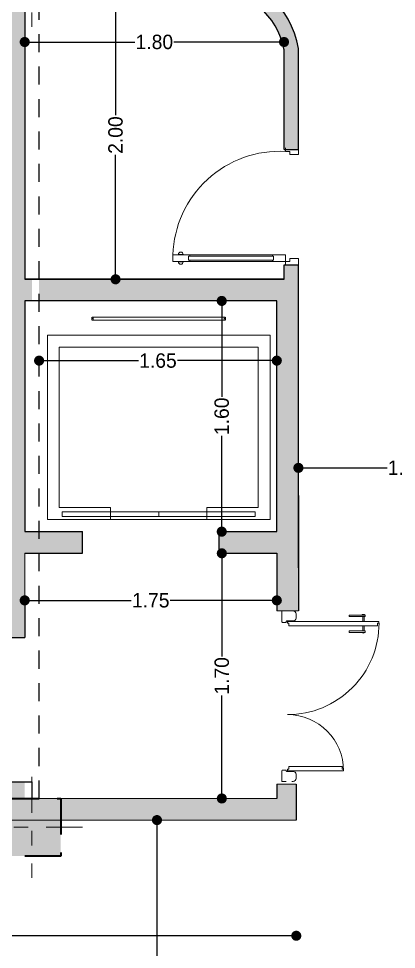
# Model space of a CAD drawing. Header units: inches. Extents: x 555 to 673, y 44 to 86.
# Drawn here: x 655.82 to 658.44, y 63.87 to 70.32 of the extents above; entities that cross this region are included whole.
import ezdxf

# ---------------------------------------------------------------- set-up
doc = ezdxf.new("R2010")
doc.units = ezdxf.units.IN
doc.header["$MEASUREMENT"] = 0
doc.linetypes.add('DASHDOT2', pattern=[0.5, 0.25, -0.125, 0, -0.125])
doc.linetypes.add('HIDDEN2', pattern=[0.1875, 0.125, -0.0625])
for name, color, linetype, lineweight in [('column', 173, 'Continuous', 35), ('cul', 173, 'Continuous', 35), ('dim', 142, 'Continuous', 5), ('door', 17, 'Continuous', 0)]:
    doc.layers.add(name, color=color, linetype=linetype, lineweight=lineweight)
doc.styles.add('Roman', font='BOD_CR.TTF')
doc.dimstyles.new('Dakheli', dxfattribs={"dimtxt": 0.1, "dimasz": 0.07, "dimexe": 0, "dimexo": 0.2135, "dimgap": 0.05, "dimtad": 0, "dimzin": 4, "dimdsep": 46, "dimtxsty": 'Roman', "dimblk": 'DOT', "dimcen": 0.092, "dimse1": 1, "dimse2": 1, "dimclrd": 251, "dimclre": 252, "dimclrt": 1, "dimadec": 0, "dimazin": 0, "dimtfac": 1, "dimtmove": 2, "dimatfit": 3, "dimldrblk": 'ORIGIN2', "dimfxl": 1, "dimfxlon": 1, "dimtolj": 1, "dimtzin": 0, "dimarcsym": 0})

# ---------------------------------------------------------------- blocks, each defined once
blk = doc.blocks.new('c40')
at = {"layer": 'cul', "linetype": 'DASHDOT2', "lineweight": 9}
h = blk.add_hatch(color=253, dxfattribs=at)
h.set_gradient(color1=(173, 173, 173), color2=(173, 173, 173), one_color=1, tint=0.6800000071525574, name='SPHERICAL')
h.paths.add_polyline_path([(0, 0.4), (-0.3999999999999986, 0.4), (-0.3999999999999986, 0), (0, 0)])
at = {"layer": 'cul', "color": 7, "linetype": 'DASHDOT2', "lineweight": 9}
for p, q in [((-0.2000000000000028, -0.15), (-0.2000000000000028, 0.55)), ((-0.5499999999999972, 0.2), (0.1499999999999986, 0.2))]:
    blk.add_line(p, q, dxfattribs=at)
at = {"layer": 'cul', "color": 7, "linetype": 'DASHDOT2'}
blk.add_lwpolyline([(0, 0.4), (-0.3999999999999986, 0.4), (-0.3999999999999986, 0), (0, 0)], close=True, dxfattribs=at)
blk = doc.blocks.new('asansor')
at = {"color": 0, "lineweight": 9}
for p, q in [((-141.3647947880251, -87.3584221767725), (-141.3647947880251, -87.33842217677253)), ((-140.4681281213586, -87.3384221767725), (-141.3614614546918, -87.33842217677253)), ((-141.3547947880251, -87.3584221767725), (-141.3547947880251, -87.33842217677253)), ((-140.4747947880252, -87.35842217677248), (-140.4747947880252, -87.3384221767725)), ((-140.4647947880252, -87.35842217677248), (-140.4647947880252, -87.3384221767725)), ((-141.3647947880251, -87.34842217677252), (-141.3581281213585, -87.34842217677252)), ((-140.4681281213586, -87.35842217677248), (-141.3614614546918, -87.3584221767725)), ((-140.4647947880252, -87.34842217677249), (-140.4714614546919, -87.34842217677249)), ((-141.6637947880252, -88.6974221767725), (-141.6637947880252, -87.4594221767725)), ((-141.6637947880252, -87.4594221767725), (-140.1657947880253, -87.45942217677248)), ((-140.1657947880253, -87.45942217677248), (-141.6637947880252, -87.4594221767725)), ((-141.6637947880252, -88.6974221767725), (-141.6637947880252, -87.4594221767725)), ((-140.1657947880253, -87.45942217677248), (-140.1657947880253, -88.69742217677248)), ((-140.1657947880253, -88.69742217677248), (-140.1657947880253, -87.45942217677248)), ((-141.5837947880252, -87.53942217677252), (-140.2457947880252, -87.53942217677249)), ((-141.5837947880252, -87.53942217677252), (-141.5837947880252, -88.61742217677251)), ((-140.2457947880252, -87.53942217677249), (-140.2457947880252, -88.6174221767725)), ((-141.5837947880252, -88.61742217677251), (-141.2392947880252, -88.61742217677251)), ((-141.2392947880252, -88.6474221767725), (-141.5637947880252, -88.6474221767725)), ((-141.5637947880252, -88.6474221767725), (-141.5637947880252, -88.67742217677252)), ((-141.2392947880252, -88.61742217677251), (-141.2392947880252, -88.6474221767725)), ((-141.2392947880252, -88.67742217677252), (-141.2392947880252, -88.6474221767725)), ((-141.2392947880252, -88.6474221767725), (-140.9147947880252, -88.6474221767725)), ((-140.9147947880252, -88.67742217677252), (-140.9147947880252, -88.6474221767725)), ((-140.9147947880252, -88.6474221767725), (-140.5902947880251, -88.64742217677247)), ((-140.9147947880252, -88.6474221767725), (-140.9147947880252, -88.67742217677252)), ((-140.5902947880251, -88.64742217677247), (-140.5902947880251, -88.6174221767725)), ((-140.5902947880251, -88.6174221767725), (-140.2457947880252, -88.6174221767725)), ((-140.2657947880252, -88.64742217677247), (-140.5902947880251, -88.64742217677247)), ((-140.5902947880251, -88.64742217677247), (-140.5902947880251, -88.6774221767725)), ((-140.2657947880252, -88.6774221767725), (-140.2657947880252, -88.64742217677247)), ((-140.1657947880253, -88.69742217677248), (-141.6637947880252, -88.6974221767725)), ((-141.2392947880252, -88.6974221767725), (-141.6637947880252, -88.6974221767725)), ((-141.5637947880252, -88.67742217677252), (-141.2392947880252, -88.67742217677252)), ((-141.2392947880252, -88.67742217677252), (-141.2392947880252, -88.6974221767725)), ((-140.9147947880252, -88.67742217677252), (-141.2392947880252, -88.67742217677252)), ((-140.5902947880251, -88.6774221767725), (-140.9147947880252, -88.67742217677252)), ((-140.5902947880251, -88.69742217677248), (-140.5902947880251, -88.6774221767725)), ((-140.5902947880251, -88.6774221767725), (-140.2657947880252, -88.6774221767725)), ((-140.1657947880253, -88.69742217677248), (-140.5902947880251, -88.69742217677248))]:
    blk.add_line(p, q, dxfattribs=at)
blk = doc.blocks.new('_Dot')
at = {"color": 0, "linetype": 'ByBlock', "lineweight": -2}
blk.add_line((-0.5, 0), (-1, 0), dxfattribs=at)
at = {"color": 0, "linetype": 'ByBlock', "const_width": 0.5}
blk.add_lwpolyline([(-0.25, 0, 1), (0.25, 0, 1)], format="xyb", close=True, dxfattribs=at)
blk = doc.blocks.new('*D102')
at = {"layer": 'Defpoints', "color": 0, "transparency": 16777216}
for p in [(657.2118643836981, 66.61677466343995), (657.2118643836981, 64.91677466344012), (657.2302316057655, 64.91677466344012)]:
    blk.add_point(p, dxfattribs=at)
at = {"layer": 'dim', "color": 251, "lineweight": -2, "transparency": 16777216}
for p, q in [((657.2302316057655, 66.54677466343996), (657.2302316057655, 65.90167246813346)), ((657.2302316057655, 64.98677466344012), (657.2302316057655, 65.63187685874664))]:
    blk.add_line(p, q, dxfattribs=at)
at = {"layer": 'dim', "color": 251, "lineweight": -2, "transparency": 16777216, "xscale": 0.07, "yscale": 0.07, "zscale": 0.07}
for p, rotation in [((657.2302316057655, 66.61677466343995), 90), ((657.2302316057655, 64.91677466344012), 270)]:
    blk.add_blockref('_Dot', p, dxfattribs=dict(at, rotation=rotation))
at = {"layer": 'dim', "color": 1, "transparency": 16777216, "insert": (657.2302316057654, 65.76677466343985), "char_height": 0.1, "attachment_point": 5, "rotation": 90, "style": 'Roman'}
blk.add_mtext('\\A1;1.70', dxfattribs=at)
blk = doc.blocks.new('_Origin2')
at = {"color": 0, "linetype": 'ByBlock', "lineweight": -2}
blk.add_line((-0.5, 0), (-1, 0), dxfattribs=at)
for radius in [0.5, 0.25]:
    blk.add_circle((0, 0), radius, dxfattribs=at)
blk = doc.blocks.new('*D103')
at = {"layer": 'Defpoints', "color": 0, "transparency": 16777216}
for p in [(655.8618643836979, 66.34197488706184), (655.8618643836979, 66.2902797618872), (657.6118643836979, 66.34197488706184)]:
    blk.add_point(p, dxfattribs=at)
at = {"layer": 'dim', "color": 251, "lineweight": -2, "transparency": 16777216}
for p, q in [((655.931864383698, 66.2902797618872), (656.601663778096, 66.2902797618872)), ((657.5418643836979, 66.2902797618872), (656.8720649892997, 66.2902797618872))]:
    blk.add_line(p, q, dxfattribs=at)
at = {"layer": 'dim', "color": 251, "lineweight": -2, "transparency": 16777216, "xscale": 0.07, "yscale": 0.07, "zscale": 0.07, "rotation": 180}
blk.add_blockref('_Dot', (655.8618643836979, 66.2902797618872), dxfattribs=at)
at = {"layer": 'dim', "color": 251, "lineweight": -2, "transparency": 16777216, "xscale": 0.07, "yscale": 0.07, "zscale": 0.07}
blk.add_blockref('_Dot', (657.6118643836979, 66.2902797618872), dxfattribs=at)
at = {"layer": 'dim', "color": 1, "transparency": 16777216, "insert": (656.7368643836979, 66.2902797618872), "char_height": 0.1, "attachment_point": 5, "style": 'Roman'}
blk.add_mtext('\\A1;1.75', dxfattribs=at)
blk = doc.blocks.new('*D73')
at = {"layer": 'Defpoints', "color": 0, "transparency": 16777216}
for p in [(657.2296352885828, 68.36677466343995), (657.6457309373545, 68.36677466343995), (657.6457309373545, 66.76677466343995)]:
    blk.add_point(p, dxfattribs=at)
at = {"layer": 'dim', "color": 251, "lineweight": -2, "transparency": 16777216}
for p, q in [((657.2296352885828, 68.29677466343996), (657.2296352885828, 67.70167246813335)), ((657.2296352885828, 66.83677466343993), (657.2296352885828, 67.43187685874653))]:
    blk.add_line(p, q, dxfattribs=at)
at = {"layer": 'dim', "color": 251, "lineweight": -2, "transparency": 16777216, "xscale": 0.07, "yscale": 0.07, "zscale": 0.07}
for p, rotation in [((657.2296352885828, 68.36677466343995), 90), ((657.2296352885828, 66.76677466343995), 270)]:
    blk.add_blockref('_Dot', p, dxfattribs=dict(at, rotation=rotation))
at = {"layer": 'dim', "color": 1, "transparency": 16777216, "insert": (657.2296352885826, 67.56677466343974), "char_height": 0.1, "attachment_point": 5, "rotation": 90, "style": 'Roman'}
blk.add_mtext('\\A1;1.60', dxfattribs=at)
blk = doc.blocks.new('*D104')
at = {"layer": 'Defpoints', "color": 0, "transparency": 16777216}
for p in [(655.9618643836978, 67.95268162840628), (655.9618643836978, 67.31496217871145), (657.6118643836979, 67.31496217871145)]:
    blk.add_point(p, dxfattribs=at)
at = {"layer": 'dim', "color": 251, "lineweight": -2, "transparency": 16777216}
for p, q in [((656.0318643836979, 67.95268162840628), (656.6516637780962, 67.95268162840628)), ((657.5418643836979, 67.95268162840628), (656.9220649892997, 67.95268162840628))]:
    blk.add_line(p, q, dxfattribs=at)
at = {"layer": 'dim', "color": 251, "lineweight": -2, "transparency": 16777216, "xscale": 0.07, "yscale": 0.07, "zscale": 0.07, "rotation": 180}
blk.add_blockref('_Dot', (655.9618643836978, 67.95268162840628), dxfattribs=at)
at = {"layer": 'dim', "color": 251, "lineweight": -2, "transparency": 16777216, "xscale": 0.07, "yscale": 0.07, "zscale": 0.07}
blk.add_blockref('_Dot', (657.6118643836979, 67.95268162840628), dxfattribs=at)
at = {"layer": 'dim', "color": 1, "transparency": 16777216, "insert": (656.7868643836979, 67.95268162840628), "char_height": 0.1, "attachment_point": 5, "style": 'Roman'}
blk.add_mtext('\\A1;1.65', dxfattribs=at)
blk = doc.blocks.new('*D74')
at = {"layer": 'Defpoints', "color": 0, "transparency": 16777216}
for p in [(656.786030701788, 64.76677466344006), (656.7799837090344, 56.26995821602526), (656.7860307017879, 56.26995821602526)]:
    blk.add_point(p, dxfattribs=at)
at = {"layer": 'dim', "color": 251, "lineweight": -2, "transparency": 16777216}
for p, q in [((656.7799837090344, 64.69677466344007), (656.7799837090344, 60.65633010362366)), ((656.7799837090344, 56.33995821602526), (656.7799837090344, 60.38040277584167))]:
    blk.add_line(p, q, dxfattribs=at)
at = {"layer": 'dim', "color": 251, "lineweight": -2, "transparency": 16777216, "xscale": 0.07, "yscale": 0.07, "zscale": 0.07}
for p, rotation in [((656.7799837090344, 64.76677466344006), 90), ((656.7799837090344, 56.26995821602526), 270)]:
    blk.add_blockref('_Dot', p, dxfattribs=dict(at, rotation=rotation))
at = {"layer": 'dim', "color": 1, "transparency": 16777216, "insert": (656.7799837090344, 60.51836643973246), "char_height": 0.1, "attachment_point": 5, "rotation": 90, "style": 'Roman'}
blk.add_mtext('\\A1;8.50', dxfattribs=at)
blk = doc.blocks.new('*D75')
at = {"layer": 'Defpoints', "color": 0, "transparency": 16777216}
for p in [(655.8618643836978, 70.16213970512788), (655.8618643836978, 70.10028408423592), (657.661864383698, 70.10028408423592)]:
    blk.add_point(p, dxfattribs=at)
at = {"layer": 'dim', "color": 251, "lineweight": -2, "transparency": 16777216}
for p, q in [((655.9318643836978, 70.16213970512788), (656.6269665790045, 70.16213970512788)), ((657.591864383698, 70.16213970512788), (656.8967621883913, 70.16213970512788))]:
    blk.add_line(p, q, dxfattribs=at)
at = {"layer": 'dim', "color": 251, "lineweight": -2, "transparency": 16777216, "xscale": 0.07, "yscale": 0.07, "zscale": 0.07, "rotation": 180}
blk.add_blockref('_Dot', (655.8618643836978, 70.16213970512788), dxfattribs=at)
at = {"layer": 'dim', "color": 251, "lineweight": -2, "transparency": 16777216, "xscale": 0.07, "yscale": 0.07, "zscale": 0.07}
blk.add_blockref('_Dot', (657.661864383698, 70.16213970512788), dxfattribs=at)
at = {"layer": 'dim', "color": 1, "transparency": 16777216, "insert": (656.7618643836979, 70.16213970512788), "char_height": 0.1, "attachment_point": 5, "style": 'Roman'}
blk.add_mtext('\\A1;1.80', dxfattribs=at)
blk = doc.blocks.new('*D126')
at = {"layer": 'Defpoints', "color": 0, "transparency": 16777216}
for p in [(656.492599117872, 70.51677466344003), (656.5749445650403, 70.51677466344003), (656.591634643579, 68.51677466343995)]:
    blk.add_point(p, dxfattribs=at)
at = {"layer": 'dim', "color": 251, "lineweight": -2, "transparency": 16777216}
for p, q in [((656.492599117872, 70.44677466344004), (656.492599117872, 69.65492757789873)), ((656.492599117872, 68.58677466343994), (656.492599117872, 69.37862174898125))]:
    blk.add_line(p, q, dxfattribs=at)
at = {"layer": 'dim', "color": 251, "lineweight": -2, "transparency": 16777216, "xscale": 0.07, "yscale": 0.07, "zscale": 0.07}
for p, rotation in [((656.492599117872, 70.51677466344003), 90), ((656.492599117872, 68.51677466343995), 270)]:
    blk.add_blockref('_Dot', p, dxfattribs=dict(at, rotation=rotation))
at = {"layer": 'dim', "color": 1, "transparency": 16777216, "insert": (656.4925991178719, 69.51677466343979), "char_height": 0.1, "attachment_point": 5, "rotation": 90, "style": 'Roman'}
blk.add_mtext('\\A1;2.00', dxfattribs=at)
blk = doc.blocks.new('*D128')
at = {"layer": 'Defpoints', "color": 0, "transparency": 16777216}
for p in [(657.7618643836979, 67.20924401860364), (657.7618643836979, 67.1822332890776), (659.261864383693, 67.1822332890776)]:
    blk.add_point(p, dxfattribs=at)
at = {"layer": 'dim', "color": 251, "lineweight": -2, "transparency": 16777216}
for p, q in [((657.8318643836978, 67.20924401860364), (658.3769665790019, 67.20924401860364)), ((659.191864383693, 67.20924401860364), (658.6467621883888, 67.20924401860364))]:
    blk.add_line(p, q, dxfattribs=at)
at = {"layer": 'dim', "color": 251, "lineweight": -2, "transparency": 16777216, "xscale": 0.07, "yscale": 0.07, "zscale": 0.07, "rotation": 180}
blk.add_blockref('_Dot', (657.7618643836979, 67.20924401860364), dxfattribs=at)
at = {"layer": 'dim', "color": 251, "lineweight": -2, "transparency": 16777216, "xscale": 0.07, "yscale": 0.07, "zscale": 0.07}
blk.add_blockref('_Dot', (659.261864383693, 67.20924401860364), dxfattribs=at)
at = {"layer": 'dim', "color": 1, "transparency": 16777216, "insert": (658.5118643836953, 67.20924401860364), "char_height": 0.1, "attachment_point": 5, "style": 'Roman'}
blk.add_mtext('\\A1;1.50', dxfattribs=at)
blk = doc.blocks.new('*D130')
at = {"layer": 'Defpoints', "color": 0, "transparency": 16777216}
for p in [(657.747093761122, 64.76677466344003), (653.161864383698, 64.71677466344008), (653.161864383698, 63.96469440563331)]:
    blk.add_point(p, dxfattribs=at)
at = {"layer": 'dim', "color": 251, "lineweight": -2, "transparency": 16777216}
for p, q in [((653.231864383698, 63.96469440563331), (655.3146986030687, 63.96469440563331)), ((657.677093761122, 63.96469440563331), (655.5942595417515, 63.96469440563331))]:
    blk.add_line(p, q, dxfattribs=at)
at = {"layer": 'dim', "color": 251, "lineweight": -2, "transparency": 16777216, "xscale": 0.07, "yscale": 0.07, "zscale": 0.07, "rotation": 180}
blk.add_blockref('_Dot', (653.161864383698, 63.96469440563331), dxfattribs=at)
at = {"layer": 'dim', "color": 251, "lineweight": -2, "transparency": 16777216, "xscale": 0.07, "yscale": 0.07, "zscale": 0.07}
blk.add_blockref('_Dot', (657.747093761122, 63.96469440563331), dxfattribs=at)
at = {"layer": 'dim', "color": 1, "transparency": 16777216, "insert": (655.4544790724101, 63.96469440563331), "char_height": 0.1, "attachment_point": 5, "style": 'Roman'}
blk.add_mtext('\\A1;4.59', dxfattribs=at)

msp = doc.modelspace()

# ---------------------------------------------------------------- hatches: boundary and pattern name
h = msp.add_hatch(color=256)
h.dxf.hatch_style = 1
edge = h.paths.add_edge_path()
edge.add_line((657.189172881914, 70.61677466344001), (656.1118643836979, 70.61677466343998))
edge.add_line((656.1118643836979, 70.61677466343998), (656.1118643836979, 70.51677466344002))
edge.add_line((656.1118643836979, 70.51677466344002), (657.1642904471677, 70.51677466343999))
edge.add_arc((657.176157596775, 70.02389162083978), 0.4930258846375553, 9.8848544415103, 91.37924454104888, ccw=False)
edge.add_line((657.661864383698, 70.10852872889313), (657.661864383698, 69.41677466343992))
edge.add_line((657.661864383698, 69.41677466343992), (657.761864383703, 69.41677466343992))
edge.add_line((657.761864383703, 69.41677466343992), (657.761864383703, 69.42742707005027))
edge.add_line((657.761864383703, 69.42742707005027), (657.7618643836979, 70.11677466344))
edge.add_arc((657.176157596775, 70.02389162083979), 0.5930258846375658, 9.011088648704686, 88.74241444328445)
h.paths.add_polyline_path([(655.7118643836978, 70.61677466344005), (655.561864383698, 70.61677466344005), (653.361864383698, 70.61677466343991), (653.361864383698, 70.41677466343992), (655.7118643836978, 70.41677466344001)])
h.paths.add_polyline_path([(655.8618643836978, 70.21677466344002), (655.8618643836978, 70.41677466344005), (655.7118643836978, 70.41677466344005), (655.7118643836978, 66.03266086901426), (655.8618643836979, 66.03266086901426), (655.8618643836979, 66.3252797618872), (655.8618643836979, 66.61677466343993), (656.2618643836978, 66.61677466343994), (656.2618643836978, 66.76677466343992), (655.8618643836979, 66.7667746634399), (655.8618643836978, 68.36677466343993), (655.9118643836982, 68.36677466343993), (655.9118643836982, 68.51677466343992), (655.8618643836978, 68.51677466343992)])
h.paths.add_polyline_path([(653.1118643836978, 70.4167746634399), (652.9618643836978, 70.4167746634399), (652.9618643836978, 65.4167746634401), (653.1118643836978, 65.4167746634401)])
h.paths.add_polyline_path([(657.7618643836979, 68.61677466343991), (657.661864383698, 68.61677466343991), (657.661864383698, 68.51677466343992), (655.9618643836978, 68.51677466343992), (655.9618643836978, 68.36677466343993), (657.6118643836979, 68.36677466343993), (657.6118643836979, 66.76677466343992), (657.2118643836978, 66.7667746634399), (657.2118643836978, 66.61677466343993), (657.6118643836979, 66.61677466343993), (657.6118643836979, 66.21677466344006), (657.7618643836979, 66.21677466344006), (657.7618643836979, 67.0167746634399)])
h.paths.add_polyline_path([(657.747093761122, 65.01677466344009), (657.6118643836979, 65.01677466344009), (657.6118643836979, 64.9167746634401), (656.1118643836979, 64.9167746634401), (656.1118643836979, 64.76677466344003), (657.747093761122, 64.76677466344003)])
h.paths.add_polyline_path([(655.7118643836978, 64.9167746634401), (653.361864383698, 64.9167746634401), (653.361864383698, 64.76677466344003), (653.7317877066708, 64.76677466344003), (655.7118643836978, 64.76677466344003)])
h.paths.add_polyline_path([(653.1118643836979, 65.4167746634401), (652.9618643836978, 65.4167746634401), (652.9618643836978, 65.01677466344009), (653.1118643836978, 65.01677466344009)])
h.paths.add_polyline_path([(653.1118643836979, 76.71264098650079), (652.9618643836978, 76.71264098650079), (652.9618643836978, 71.01677466343992), (653.1118643836979, 71.01677466343992)])
h.paths.add_polyline_path([(653.1118643836979, 71.01677466343992), (652.9618643836978, 71.01677466343992), (652.9618643836978, 70.8167746634399), (653.1118643836979, 70.8167746634399)])
h.paths.add_polyline_path([(657.0575176563322, 73.96827125122418), (656.9032021026763, 73.9682712512242), (656.9032021026762, 74.66702894027286), (656.8032021026759, 74.66703304351942), (656.8032021026759, 73.96827125122418), (656.159159805285, 73.9682712512242), (656.159159805285, 73.86823218668083), (656.5118505008232, 73.86823218668083), (656.5118505008232, 73.76833518163635), (656.6118643837038, 73.76833518163635), (656.6118643837038, 73.86823218668083), (657.0575176563322, 73.86823218668081)])
h.paths.add_polyline_path([(656.9032021026759, 76.91132604372302), (656.8032021026758, 76.91133014696958), (656.8032021026759, 74.66703304351942), (656.9032021026762, 74.66702894027286)])
edge = h.paths.add_edge_path()
edge.add_line((656.9032021026759, 77.11264098650082), (656.0939724357399, 77.1126409865008))
edge.add_arc((656.0778971214814, 77.11383813734415), 0.0161198293617292, 184.259033887803, 355.74096611219704, ccw=False)
edge.add_line((656.0618218072229, 77.1126409865008), (655.9118643836982, 77.1126409865008))
edge.add_line((655.9118643836982, 77.1126409865008), (655.9118643836982, 76.96264098650082))
edge.add_line((655.9118643836982, 76.96264098650082), (656.8032021026758, 76.96264098650084))
edge.add_line((656.8032021026758, 76.96264098650084), (656.8032021026758, 76.91133014696958))
edge.add_line((656.8032021026758, 76.91133014696958), (656.9032021026759, 76.91132604372301))
edge.add_line((656.9032021026759, 76.91132604372301), (656.9032021026759, 77.11264098650082))
h.paths.add_polyline_path([(655.8591598052792, 77.60832034287375), (655.8591598052792, 78.4219836352627), (655.7091598052793, 78.42198363526269), (655.7091598052793, 77.60832034287375), (655.7091598052793, 77.11471613576016), (655.7118643836978, 77.1126409865008), (655.8591598052792, 77.1126409865008)])
h.paths.add_polyline_path([(658.5303150656716, 79.70472277944475), (658.5303150656716, 79.85568898451034), (656.0922162305613, 79.57851429541552), (655.9149012468488, 79.55835674278131), (655.9149012468488, 79.53562045752315), (656.1149012468488, 79.53562045752317), (656.1149012468488, 79.43012703105816)])
h.paths.add_polyline_path([(661.6990451005062, 80.06495910357675), (661.6990451005062, 80.0953579218594), (660.6385037998997, 80.0953579218594), (658.5303150656716, 79.85568898451034), (658.5303150656716, 79.70472277944474)])
h.paths.add_polyline_path([(663.701352352813, 80.44355713477603), (663.4334904952866, 80.41310532289248), (662.5690556240003, 80.31483224911831), (662.5690556240003, 80.16386604405272), (663.6959896684702, 80.29198127420999)])
h.paths.add_polyline_path([(662.375980121247, 80.29288250627901), (662.169681663753, 80.2694295149592), (662.169681663753, 80.11846330989361), (662.375980121247, 80.14191630121343)])
h.paths.add_polyline_path([(662.0391328221399, 80.25458810079473), (661.6990451005062, 80.21592530864237), (661.6990451005062, 80.0953579218594), (661.966440812884, 80.0953579218594), (662.0391328221399, 80.10362189572913)])
h.paths.add_polyline_path([(661.6990451005062, 80.21592530864237), (660.6385037998997, 80.0953579218594), (661.6990451005062, 80.0953579218594)])
h.paths.add_polyline_path([(662.169681663753, 80.2694295149592), (662.0391328221399, 80.25458810079473), (662.0391328221399, 80.10362189572913), (662.169681663753, 80.11846330989361)])
h.paths.add_polyline_path([(656.6118505007018, 70.81569660369405), (656.5206747035865, 70.81569660369405), (656.5206747035865, 70.61677466344), (656.6118505007018, 70.61677466344)])
h.paths.add_polyline_path([(656.6118505007018, 71.09550587133593), (656.5206747035865, 71.09550587133593), (656.5206747035865, 70.81569660369405), (656.6118505007018, 70.81569660369405)])
h.paths.add_polyline_path([(656.611864383698, 72.86696151374977), (656.5118505008174, 72.86696151374977), (656.5118505008174, 72.06696151374985), (655.9118643836982, 72.06696151374985), (655.9118643836982, 71.96696151374978), (656.5206747035863, 71.96696151374977), (656.5206747035865, 71.91695400956868), (656.6118505007018, 71.91695400956868), (656.6118505007018, 71.9669540095687)])
h.paths.add_polyline_path([(655.9118643836982, 72.06696151374985), (653.161864383698, 72.06696151374982), (653.161864383698, 71.96696151374982), (655.9118643836982, 71.96696151374978)])
h = msp.add_hatch(color=256)
h.dxf.hatch_style = 1
h.paths.add_polyline_path([(663.0172699122638, 70.21677466343998), (662.8684344245205, 70.21677466343998), (662.8684344245205, 66.72158088246724), (663.0157335836194, 66.72158088246724)])
h.paths.add_polyline_path([(663.3430714392197, 72.3882630595285), (663.1930714392197, 72.38826305952851), (663.1930714392197, 71.7662824748865), (658.1533340502617, 71.7662824748863), (658.1533340502617, 71.81628247488628), (658.0532021026763, 71.81628247488628), (658.0532021026763, 71.66696151374978), (659.2618999768765, 71.66678895420027), (659.2618928518318, 71.61688139256553), (659.3617462230033, 71.61688139256553), (659.3617630955536, 71.66677469725886), (663.3430714392197, 71.66620630644024), (663.3430714392197, 71.7662824748865)])
h.paths.add_polyline_path([(663.1930714392198, 74.766796456333), (663.1930714392198, 74.38826305952847), (663.3430714392197, 74.38826305952848), (663.3430714392197, 74.8667964563329), (663.3430714392197, 75.41910155344601), (663.1930714392197, 75.41910155344603), (663.1930714392198, 74.8667964563329), (658.0532021026761, 74.86679645633275), (658.0532021026763, 72.86679645633274), (658.0532021026763, 72.71679645633272), (658.153334050261, 72.71679645633276), (658.153334050261, 72.76679645633274), (658.8533340502615, 72.76679645633283), (658.8533340502615, 72.81411740672527), (658.8533340502615, 72.84045693152903), (658.8344495670524, 72.86679645633284), (658.1533340502614, 72.86679645633275), (658.1533340502613, 74.76679645633274)])
h.paths.add_polyline_path([(653.5940180551587, 68.65361043646283), (654.0188098795343, 68.65361043646283), (654.0188098795343, 69.07199802162557), (653.5940180551587, 69.07199802162557)], flags=9)
h.paths.add_polyline_path([(654.2958651406999, 68.81970051973308), (654.6263647621988, 68.81970051973308), (654.6263647621988, 69.23808810489584), (654.2958651406999, 69.23808810489584)], flags=9)
h.paths.add_polyline_path([(654.8940180551587, 68.65361043646283), (655.3188098795343, 68.65361043646283), (655.3188098795343, 69.07199802162557), (654.8940180551587, 69.07199802162557)], flags=9)
h.paths.add_polyline_path([(655.607445334513, 69.19892833490091), (655.607445334513, 69.62372015927637), (655.1890577493502, 69.62372015927637), (655.1890577493502, 69.19892833490091)], flags=9)
h.paths.add_polyline_path([(654.2298566160341, 65.39892833490092), (654.2298566160341, 65.8237201592764), (653.8114690308714, 65.8237201592764), (653.8114690308714, 65.39892833490092)], flags=9)
h.paths.add_polyline_path([(657.436632059965, 65.54892833490094), (657.436632059965, 65.97372015927641), (657.0182444748021, 65.97372015927641), (657.0182444748021, 65.54892833490094)], flags=9)
h.paths.add_polyline_path([(656.5184730135237, 66.08387930768583), (656.9432648378993, 66.08387930768583), (656.9432648378993, 66.5022668928486), (656.5184730135237, 66.5022668928486)], flags=9)
h.paths.add_polyline_path([(657.4360357427817, 67.34892833490083), (657.4360357427817, 67.77372015927631), (657.017648157619, 67.77372015927631), (657.017648157619, 67.34892833490083)], flags=9)
h.paths.add_polyline_path([(656.5684730135237, 67.74614491379613), (656.9932648378993, 67.74614491379613), (656.9932648378993, 68.16453249895889), (656.5684730135237, 68.16453249895889)], flags=9)
h.paths.add_polyline_path([(657.9474472225673, 60.30603865774918), (657.9474472225673, 60.73083048212466), (657.5290596374045, 60.73083048212466), (657.5290596374045, 60.30603865774918)], flags=9)
h.paths.add_polyline_path([(659.2811430348794, 76.20467306496252), (659.2811430348794, 76.629464889338), (658.8627554497166, 76.629464889338), (658.8627554497166, 76.20467306496252)], flags=9)
h.paths.add_polyline_path([(659.8356727285556, 77.47302667298764), (660.2604645529312, 77.47302667298764), (660.2604645529312, 77.89141425815042), (659.8356727285556, 77.89141425815042)], flags=9)
h.paths.add_polyline_path([(660.2114395558262, 73.05441607423933), (660.2114395558262, 73.4792078986148), (659.7930519706636, 73.4792078986148), (659.7930519706636, 73.05441607423933)], flags=25)
h.paths.add_polyline_path([(660.8119650460274, 73.59895018306533), (661.236756870403, 73.59895018306533), (661.236756870403, 74.01733776822807), (660.8119650460274, 74.01733776822807)], flags=25)
h.paths.add_polyline_path([(654.7454098518169, 73.83476854158232), (655.1702016761923, 73.83476854158232), (655.1702016761923, 74.25315612674508), (654.7454098518169, 74.25315612674508)], flags=9)
h.paths.add_polyline_path([(654.1132911757506, 74.50574371795263), (654.1132911757506, 74.9305355423281), (653.694903590588, 74.9305355423281), (653.694903590588, 74.50574371795263)], flags=9)
h.paths.add_polyline_path([(654.793201168791, 70.77347671842068), (654.793201168791, 71.19826854279616), (654.3748135836283, 71.19826854279616), (654.3748135836283, 70.77347671842068)], flags=9)
h.paths.add_polyline_path([(660.2208124247397, 70.77322854562381), (660.2208124247397, 71.19802036999928), (659.802424839577, 71.19802036999928), (659.802424839577, 70.77322854562381)], flags=9)
h.paths.add_polyline_path([(660.2573909181557, 68.80478753247849), (660.2573909181557, 69.22957935685398), (659.8390033329929, 69.22957935685398), (659.8390033329929, 68.80478753247849)], flags=9)
h.paths.add_polyline_path([(659.902131259913, 69.32409742430129), (660.3269230842884, 69.32409742430129), (660.3269230842884, 69.74248500946405), (659.902131259913, 69.74248500946405)], flags=9)
h.paths.add_polyline_path([(660.5406833400044, 66.64892833490092), (660.5406833400044, 67.07372015927639), (660.1222957548416, 67.07372015927639), (660.1222957548416, 66.64892833490092)], flags=9)
h.paths.add_polyline_path([(661.0868329670677, 67.13327637132731), (662.1498616164537, 67.13327637132731), (662.1498616164537, 67.54541825400123), (661.0868329670677, 67.54541825400123)], flags=9)
h.paths.add_polyline_path([(660.738275766536, 71.24193939019538), (661.8322730380231, 71.24193939019538), (661.8322730380231, 71.65408127286932), (660.738275766536, 71.65408127286932)], flags=9)
h.paths.add_polyline_path([(656.2121966350463, 69.6248228066146), (657.0111052298621, 69.6248228066146), (657.0111052298621, 70.03696468928854), (656.2121966350463, 70.03696468928854)], flags=9)
h.paths.add_polyline_path([(654.317743690594, 70.31054438380275), (654.4555218745714, 70.31054438380275), (654.4555218745714, 70.34792606162607), (654.317743690594, 70.34792606162607)], flags=9)
h.paths.add_polyline_path([(660.8225497051408, 72.02139936827818), (662.0562468402022, 72.02139936827818), (662.0562468402022, 72.43354125095212), (660.8225497051408, 72.43354125095212)], flags=9)
h.paths.add_polyline_path([(659.9964889930125, 77.22280292042366), (661.5095858552224, 77.22280292042366), (661.5095858552224, 77.6349448030976), (659.9964889930125, 77.6349448030976)], flags=9)
h.paths.add_polyline_path([(662.0646274311874, 52.47135890541874), (667.2485292047209, 52.47135890541874), (667.2485292047209, 53.29564267076662), (662.0646274311874, 53.29564267076662)], flags=9)
h.paths.add_polyline_path([(655.159807964295, 65.31467479304735), (655.5432066031287, 65.31467479304735), (655.5432066031287, 65.60193850532828), (655.159807964295, 65.60193850532828)], flags=9)
h.paths.add_polyline_path([(659.1162217976861, 56.45613721699596), (660.2102190691731, 56.45613721699596), (660.2102190691731, 56.8682790996699), (659.1162217976861, 56.8682790996699)], flags=9)
h.paths.add_polyline_path([(655.4826610659346, 58.8222567624479), (657.0268629758936, 58.8222567624479), (657.0268629758936, 59.23439864512184), (655.4826610659346, 59.23439864512184)], flags=9)
h.paths.add_polyline_path([(654.404490133925, 62.39122790843565), (654.7218161912239, 62.39122790843565), (654.7218161912239, 62.80336979110959), (654.404490133925, 62.80336979110959)], flags=9)
h.paths.add_polyline_path([(659.8506401343391, 59.28056749315974), (660.7427274467537, 59.28056749315974), (660.7427274467537, 59.69270937583367), (659.8506401343391, 59.69270937583367)], flags=9)
h.paths.add_polyline_path([(660.7564441492481, 63.96458105203778), (661.7417101792618, 63.96458105203778), (661.7417101792618, 64.37672293471172), (660.7564441492481, 64.37672293471172)], flags=9)
h.paths.add_polyline_path([(655.0385968249188, 70.57176358586916), (655.7133580800348, 70.57176358586916), (655.7133580800348, 70.9839054685431), (655.0385968249188, 70.9839054685431)], flags=9)
h = msp.add_hatch(color=256)
h.dxf.hatch_style = 1
h.paths.add_polyline_path([(655.8618643836979, 65.03266086901428), (655.7118643836978, 65.03266086901428), (655.7118643836978, 65.01014274660848), (655.7118643836978, 64.9167746634401), (655.8618643836979, 64.9167746634401)])

# ---------------------------------------------------------------- linework, layer by layer
at = {"linetype": 'HIDDEN2'}
msp.add_line((655.9618643836978, 64.9167746634401), (655.9618643836978, 70.51677466344), dxfattribs=at)
at = {"lineweight": 5}
for p, q in [((655.8618643836978, 70.41677466343994), (655.8618643836978, 68.51677466343992)), ((655.8618643836979, 68.36677466343991), (655.8618643836979, 66.76677466343992)), ((655.8618643836979, 66.61677466343993), (655.8618643836979, 66.3167746634399)), ((657.6118643836979, 66.21677466344006), (657.7618643836979, 66.21677466344006)), ((657.6118643836979, 65.01677466344009), (657.747093761122, 65.01677466344009)), ((653.161864383698, 64.9167746634401), (657.6118643836979, 64.9167746634401)), ((653.161864383698, 64.76677466344003), (657.747093761122, 64.76677466344003))]:
    msp.add_line(p, q, dxfattribs=at)
for p, q in [((655.8618643836978, 70.41677466344002), (655.8618643836978, 68.51677466343992)), ((655.8618643836978, 70.21677466344002), (655.8618643836978, 68.51677466343992)), ((657.661864383698, 69.41677466343992), (657.661864383698, 70.1085287288938)), ((657.7618643836979, 69.41677466343992), (657.7618643836979, 70.11677466343995)), ((657.661864383698, 69.41677466343992), (657.7618643836979, 69.41677466343992)), ((657.661864383698, 68.51677466343992), (657.661864383698, 68.61677466343991)), ((657.661864383698, 68.61677466343991), (657.7618643836979, 68.61677466343991)), ((657.7618643836979, 66.51677466343992), (657.7618643836979, 68.61677466343991)), ((657.6618643836979, 68.51677466343992), (655.8618643836978, 68.51677466343992)), ((655.8618643836978, 68.51677466343992), (657.6618643836979, 68.51677466343992)), ((655.8618643836978, 68.51677466343992), (657.661864383698, 68.51677466343992)), ((657.6118643836979, 68.36677466343993), (655.8618643836979, 68.36677466343993)), ((655.8618643836978, 68.36677466343991), (655.8618643836979, 66.76677466343992)), ((657.6118643836979, 66.76677466343992), (657.6118643836979, 68.36677466343993)), ((657.7618643836979, 67.0167746634399), (657.7618643836979, 66.21677466344006)), ((655.8618643836979, 66.7667746634399), (656.2618643836978, 66.7667746634399)), ((656.2618643836978, 66.61677466343993), (656.2618643836978, 66.76677466343992)), ((657.2118643836978, 66.7667746634399), (657.6118643836979, 66.76677466343992)), ((657.2118643836978, 66.61677466343993), (657.2118643836978, 66.76677466343992)), ((657.6118643836979, 66.61677466343993), (657.6118643836979, 66.21677466344006)), ((655.8618643836979, 66.3252797618872), (655.8618643836979, 66.03266086901426)), ((655.7118643836978, 66.03266086901426), (655.8618643836979, 66.03266086901426)), ((655.7118643836978, 65.03266086901428), (655.9118643836979, 65.03266086901428)), ((655.9118643836979, 65.03266086901428), (655.9118643836979, 64.9167746634401)), ((657.6118643836979, 65.01677466344009), (657.6118643836979, 64.9167746634401)), ((657.747093761122, 65.01677466344009), (657.747093761122, 64.91677466344004)), ((657.747093761122, 65.01677466344009), (657.747093761122, 64.76677466344003))]:
    msp.add_line(p, q)
for points in [[(655.8618643836979, 66.61677466343993), (656.2618643836978, 66.61677466343993)], [(657.2118643836978, 66.61677466343993), (657.6118643836979, 66.61677466343993)]]:
    msp.add_lwpolyline(points)
for radius, start in [(0.5930258846375699, 9.011088648707336), (0.4930258846375672, 9.884854441589107)]:
    msp.add_arc((657.176157596775, 70.02389162083976), radius, start, 91.25758555683427)
at = {"layer": 'door', "lineweight": 9}
for p, q in [((657.6717918940737, 69.40361566124123), (657.6717918940737, 69.42742707005027)), ((657.7030972482085, 69.40361566124123), (657.6717918940737, 69.40361566124123)), ((657.7030972482085, 69.38239082523896), (657.7030972482085, 69.40361566124123)), ((657.761864383703, 69.3823908252385), (657.7030972482085, 69.38239082523896)), ((657.761864383703, 69.3823908252385), (657.761864383703, 69.42742707005027)), ((656.8907478071576, 68.6405860722555), (656.8907478071576, 68.68562231706713)), ((656.8907478071576, 68.68562231706713), (657.6717918940745, 68.6856223170613)), ((656.961485538068, 68.68931435008167), (656.9289387199769, 68.68931435008199)), ((656.9984148887776, 68.64959332121676), (656.9984148887776, 68.67661506810369)), ((656.9984148887776, 68.67661506810369), (657.5884452766043, 68.67661506809932)), ((657.0078420436683, 68.67661506810369), (657.0078420436683, 68.6856223170661)), ((657.5817194044511, 68.67661506809976), (657.5817194044511, 68.68562231706203)), ((657.5884452766043, 68.64959332121236), (657.5884452766043, 68.67661506809932)), ((657.6717918940745, 68.64058607224925), (657.6717918940745, 68.6856223170613)), ((657.6717918940767, 68.64058607224896), (656.8907478071576, 68.6405860722555)), ((656.9614855380673, 68.6368940392399), (656.9289387199761, 68.6368940392399)), ((657.5884452766043, 68.64959332121236), (656.9984148887776, 68.64959332121676)), ((657.0078420436683, 68.64058607225434), (657.0078420436683, 68.64959332121676)), ((657.5817194044511, 68.64058607225041), (657.5817194044511, 68.64959332121268)), ((657.6717918940767, 68.64058607224896), (657.671791894076, 68.61677466343991)), ((657.7030972482025, 68.64058607224925), (657.6717918940767, 68.64058607224896)), ((657.7618643836979, 68.66181090825152), (657.7030972482025, 68.66181090825197)), ((657.7030972482025, 68.66181090825197), (657.7030972482025, 68.64058607224925)), ((657.7618643836979, 68.61677466343991), (657.7618643836979, 68.66181090825152))]:
    msp.add_line(p, q, dxfattribs=at)
for points in [[(657.6766350062738, 66.21677466344006), (657.647093761122, 66.21677466344006), (657.647093761122, 66.14292155056066, 0.4142135623730951), (657.6520173019805, 66.13799800970205), (657.6766350062738, 66.13799800970205), (657.6766350062738, 66.1429215505606, -0.4142135623763415), (657.6815585471325, 66.14784509141928), (657.7258704148601, 66.14784509141928, 0.4142135623730953), (657.7455645782945, 66.16753925485382), (657.7455645782945, 66.19708050000554, 0.4142135623730951), (657.7258704148601, 66.21677466344002), (657.7160233331427, 66.21677466344006)], [(657.6766350062738, 65.03512485737002), (657.647093761122, 65.03512485737002), (657.6470937611222, 65.10897797024944, -0.4142135623730951), (657.6520173019805, 65.11390151110805), (657.6766350062738, 65.11390151110801), (657.6766350062738, 65.10897797024944, 0.4142135623763416), (657.6815585471325, 65.10405442939083), (657.7258704148601, 65.10405442939077, -0.4142135623730951), (657.7455645782946, 65.08436026595629), (657.7455645782945, 65.05481902080452, -0.4142135623730953), (657.7258704148601, 65.03512485737002), (657.7160233331427, 65.03512485737002)]]:
    msp.add_lwpolyline(points, format="xyb", dxfattribs=at)
for points in [[(658.2253335583316, 66.1782986959204), (658.2253335583313, 66.18814577763781), (658.1145247333955, 66.1881457776377), (658.1145247333953, 66.17829869592046)], [(658.2179190914264, 66.14292155056066), (658.2179190914264, 66.17829869592046), (658.2080720097092, 66.17829869592046), (658.2080720097092, 66.14292155056071)], [(658.3114663677402, 66.11338030540894), (658.3114663677402, 66.1330744688434), (658.3213134494574, 66.13307446884359), (658.3213134494575, 66.14292155056077), (657.6864820879911, 66.14292155056066), (657.6864820879912, 66.13307446884347), (657.6963291697083, 66.13307446884332), (657.6963291697083, 66.11338030540905)], [(658.2179190914264, 66.0780031600493), (658.2179190914264, 66.113380305409), (658.2080720097092, 66.113380305409), (658.208072009709, 66.0780031600493)], [(658.2253335583313, 66.06815607833195), (658.2253335583316, 66.07800316004925), (658.1145247333953, 66.07800316004925), (658.1145247333955, 66.06815607833207)]]:
    msp.add_lwpolyline(points, close=True, dxfattribs=at)
for points in [[(658.2253335583313, 66.18814577763781, 0.3462086714301671), (658.2006575428042, 66.18814577763781)], [(658.225333558331, 66.0681560783319), (658.2006575428042, 66.0681560783319, 0.3462086714241721)], [(658.0754418158224, 65.1089779702494, 0.0063298747364777), (658.0753171492398, 65.11882505196664), (658.065594734105, 65.11882505196675), (658.065594734105, 65.13851921540112), (657.6963291697084, 65.13851921540112), (657.6963291697083, 65.1188250519667), (657.6864820879912, 65.11882505196658), (657.6864820879911, 65.10897797024944)]]:
    msp.add_lwpolyline(points, format="xyb", close=True, dxfattribs=at)
for centre, radius, start, end in [((657.6324999757255, 68.66254551369703), 0.7421110553198155, 86.96499031011983, 178.2180340664244), ((656.9452121290233, 68.68931435008167), 0.016273409045387, 359.9999999996377, 179.9999999996377), ((656.9452121290217, 68.6368940392399), 0.016273409045387, 179.9999999996377, 359.9999999996377), ((657.6864820879911, 66.1330744688434), 0.6351367707626129, 270.0000000000065, 6.5138e-12), ((657.6864820879911, 65.10897797024944), 0.3889597278313606, 359.9999999999902, 89.99999999998697)]:
    msp.add_arc(centre, radius, start, end, dxfattribs=at)

# ---------------------------------------------------------------- block references
at = {"lineweight": 5, "xscale": -1.032289081388474, "yscale": 1.032289081388474, "zscale": 1.032289081388474}
msp.add_blockref('asansor', (511.3273248031099, 158.413000781194), dxfattribs=at)
at = {"layer": 'column', "xscale": -1, "rotation": 90}
for p in [(656.1118643836979, 70.41677466344005), (656.1118643836979, 64.51677466344007)]:
    msp.add_blockref('c40', p, dxfattribs=at)

# ---------------------------------------------------------------- dimensions: what is measured, and where the dimension line sits
at = {"layer": 'dim'}
for base, p1, p2, picture, middle in [((656.492599117872, 70.51677466344003), (656.5916346435788, 68.51677466343992), (656.5749445650401, 70.51677466344), '*D126', (656.4925991178719, 69.51677466343979)), ((657.2296352885828, 68.36677466343995), (657.6457309373543, 66.76677466343992), (657.6457309373543, 68.36677466343993), '*D73', (657.2296352885826, 67.56677466343974)), ((657.2302316057655, 64.91677466344012), (657.2118643836978, 66.61677466343993), (657.2118643836978, 64.9167746634401), '*D102', (657.2302316057654, 65.76677466343985)), ((656.7799837090344, 56.26995821602526), (656.7860307017878, 64.76677466344003), (656.7860307017877, 56.26995821602523), '*D74', (656.7799837090344, 60.51836643973246))]:
    dim = msp.add_linear_dim(base=base, p1=p1, p2=p2, angle=90, dimstyle='Dakheli', dxfattribs=at)
    dim.commit()
    dim.dimension.update_dxf_attribs({"geometry": picture, "text_midpoint": middle})
for base, p1, p2, picture, middle in [((655.8618643836978, 70.16213970512788), (657.661864383698, 70.10028408423592), (655.8618643836978, 70.10028408423592), '*D75', (656.7618643836979, 70.16213970512788)), ((655.9618643836978, 67.95268162840628), (657.6118643836979, 67.31496217871145), (655.9618643836978, 67.31496217871145), '*D104', (656.7868643836979, 67.95268162840628)), ((657.7618643836979, 67.20924401860364), (659.261864383693, 67.1822332890776), (657.7618643836979, 67.1822332890776), '*D128', (658.5118643836953, 67.20924401860364)), ((655.8618643836979, 66.2902797618872), (657.6118643836979, 66.34197488706184), (655.8618643836979, 66.34197488706184), '*D103', (656.7368643836979, 66.2902797618872)), ((653.161864383698, 63.96469440563331), (657.747093761122, 64.76677466344003), (653.161864383698, 64.71677466344008), '*D130', (655.4544790724101, 63.96469440563331))]:
    dim = msp.add_linear_dim(base=base, p1=p1, p2=p2, dimstyle='Dakheli', dxfattribs=at)
    dim.commit()
    dim.dimension.update_dxf_attribs({"geometry": picture, "text_midpoint": middle})

doc.saveas('drawing.dxf')
